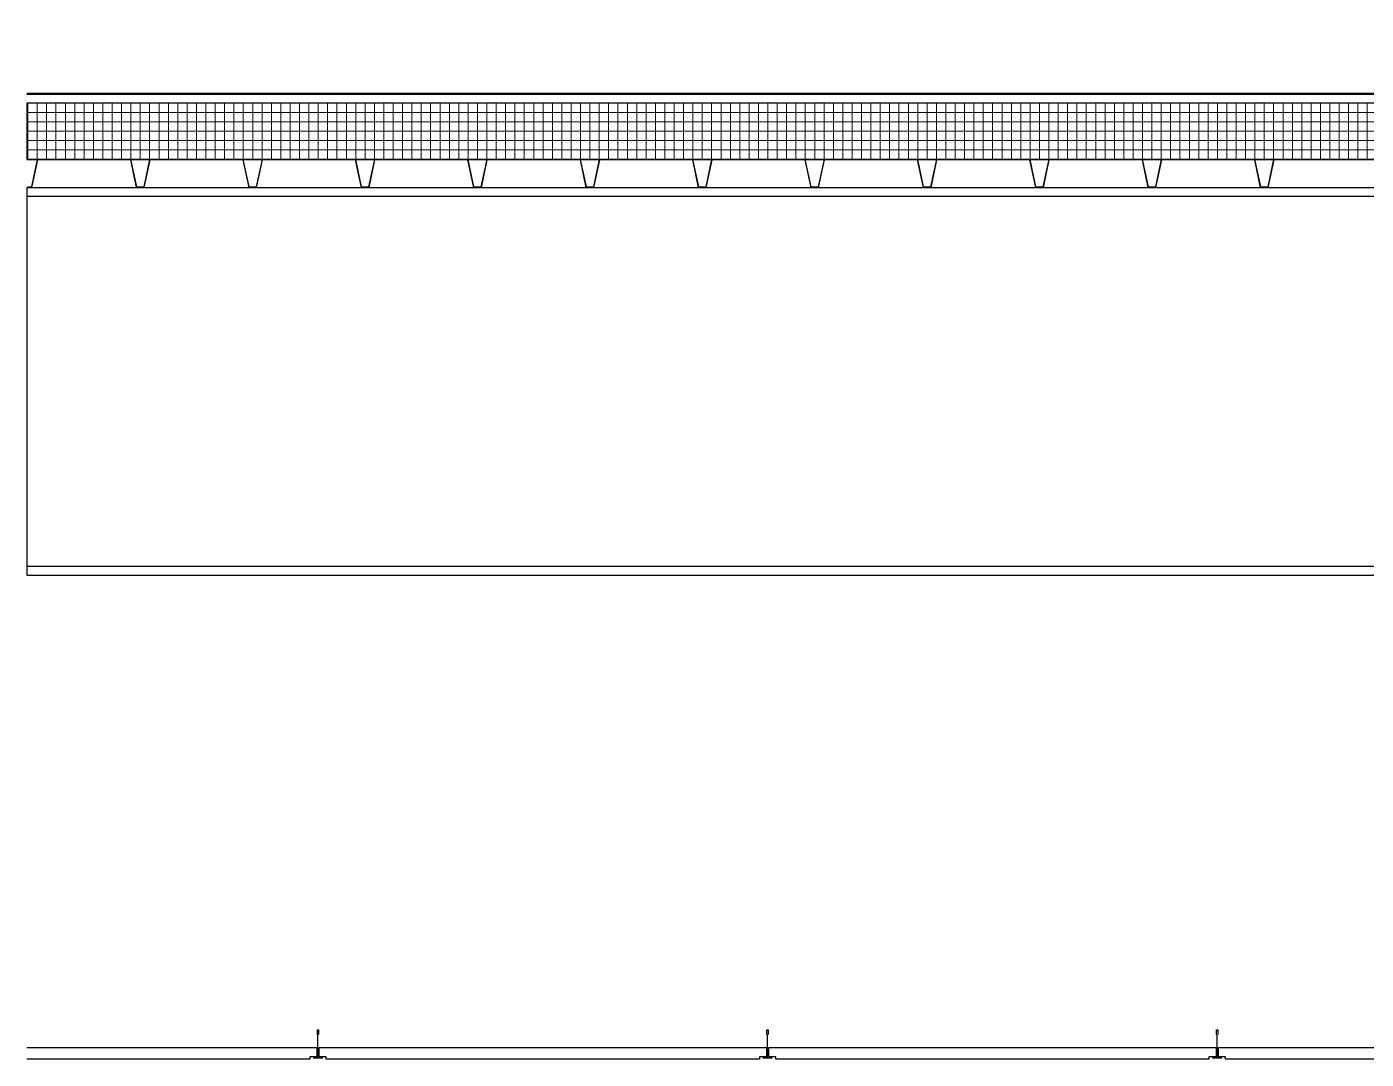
# Model space of a CAD drawing. Header units: inches. Extents: x 3850 to 5846, y -3 to 909.
# Drawn here: x 4657.3 to 4728.8, y 677 to 732.1 of the extents above; entities that cross this region are included whole.
import ezdxf

# ---------------------------------------------------------------- set-up
doc = ezdxf.new("R2010")
doc.units = ezdxf.units.IN
doc.header["$LTSCALE"] = 0.5
doc.header["$MEASUREMENT"] = 0
for name, color, linetype, lineweight in [('A-Detl-Medm', 31, 'Continuous', 25), ('A-Detl-Patt', 190, 'Continuous', 18), ('A-Detl-Thin', 150, 'Continuous', 18), ('A-Detl-Wide', 213, 'Continuous', 50)]:
    doc.layers.add(name, color=color, linetype=linetype, lineweight=lineweight)

msp = doc.modelspace()

# ---------------------------------------------------------------- hatches: boundary and pattern name
at = {"layer": 'A-Detl-Patt'}
h = msp.add_hatch(dxfattribs=at)
h.set_pattern_fill('ANSI37', color=256, scale=4, angle=225, style=0)
h.set_pattern_definition([(270, (4793.8774, 728.0299), (0.5, -1e-16), []), (360, (4793.8774, 728.0299), (1e-16, 0.5), [])])
h.paths.add_polyline_path([(4793.87742, 728.02988), (4657.3194, 728.02988), (4657.3194, 725.02988), (4793.87742, 725.02988)])

# ---------------------------------------------------------------- linework, layer by layer
at = {"layer": 'A-Detl-Medm'}
for p, q in [((4754.82474, 723.04995), (4657.3194, 723.04995)), ((4756.82474, 703.28995), (4657.3194, 703.28995)), ((4673.11397, 677.06248), (4672.61397, 677.06248)), ((4697.11397, 677.06248), (4696.61397, 677.06248)), ((4721.11397, 677.06248), (4720.61397, 677.06248))]:
    msp.add_line(p, q, dxfattribs=at)
for points in [[(4793.87742, 728.02988), (4657.3194, 728.02988), (4657.3194, 725.02988), (4793.87742, 725.02988)], [(4672.92647, 677.62498), (4696.80147, 677.62498), (4696.80147, 677.12798), (4696.42647, 677.12798), (4696.42647, 676.99998), (4673.30147, 676.99998), (4673.30147, 677.12798), (4672.92647, 677.12798)], [(4696.92647, 677.62498), (4720.80147, 677.62498), (4720.80147, 677.12798), (4720.42647, 677.12798), (4720.42647, 676.99998), (4697.30147, 676.99998), (4697.30147, 677.12798), (4696.92647, 677.12798)], [(4720.92647, 677.62498), (4744.80147, 677.62498), (4744.80147, 677.12798), (4744.42647, 677.12798), (4744.42647, 676.99998), (4721.30147, 676.99998), (4721.30147, 677.12798), (4720.92647, 677.12798)]]:
    msp.add_lwpolyline(points, close=True, dxfattribs=at)
msp.add_lwpolyline([(4754.82474, 702.83995), (4756.82474, 702.83995), (4756.82474, 705.16995), (4752.07474, 705.16995), (4752.07474, 721.16995), (4756.82474, 721.16995), (4756.82474, 721.99995), (4755.32474, 721.99995, -0.41421356), (4754.82474, 722.49995), (4754.82474, 723.49995), (4657.3194, 723.49995), (4657.3194, 702.83995), (4754.82474, 702.83995)], format="xyb", close=True, dxfattribs=at)
for points in [[(4672.86397, 677.06248), (4672.86397, 678.28123), (4672.83272, 678.31248), (4672.83272, 678.56248), (4672.89522, 678.56248), (4672.89522, 678.31248)], [(4696.86397, 677.06248), (4696.86397, 678.28123), (4696.83272, 678.31248), (4696.83272, 678.56248), (4696.89522, 678.56248), (4696.89522, 678.31248)], [(4720.86397, 677.06248), (4720.86397, 678.28123), (4720.83272, 678.31248), (4720.83272, 678.56248), (4720.89522, 678.56248), (4720.89522, 678.31248)], [(4657.3194, 677.62498), (4672.80147, 677.62498), (4672.80147, 677.12798), (4672.42647, 677.12798), (4672.42647, 676.99998), (4657.3194, 676.99998)]]:
    msp.add_lwpolyline(points, dxfattribs=at)
at = {"layer": 'A-Detl-Thin'}
msp.add_lwpolyline([(4728.85364, 724.99998), (4723.90207, 724.99998), (4723.58957, 723.52988), (4723.16614, 723.52988), (4722.85364, 724.99998), (4717.90207, 724.99998), (4717.58957, 723.52988), (4717.16614, 723.52988), (4716.85364, 724.99998), (4711.90207, 724.99998), (4711.58957, 723.52988), (4711.16614, 723.52988), (4710.85364, 724.99998), (4705.90207, 724.99998), (4705.58957, 723.52988), (4705.16614, 723.52988), (4704.85364, 724.99998), (4699.90207, 724.99998), (4699.58957, 723.52988), (4699.16614, 723.52988), (4698.85364, 724.99998), (4693.90207, 724.99998), (4693.58957, 723.52988), (4693.16614, 723.52988), (4692.85364, 724.99998), (4687.90207, 724.99998), (4687.58957, 723.52988), (4687.16614, 723.52988), (4686.85364, 724.99998), (4681.90207, 724.99998), (4681.58957, 723.52988), (4681.16614, 723.52988), (4680.85364, 724.99998), (4675.90207, 724.99998), (4675.58957, 723.52988), (4675.16614, 723.52988), (4674.85364, 724.99998), (4669.90207, 724.99998), (4669.58957, 723.52988), (4669.16614, 723.52988), (4668.85364, 724.99998), (4663.90207, 724.99998), (4663.58957, 723.52988), (4663.16614, 723.52988), (4662.85364, 724.99998), (4657.90207, 724.99998), (4657.58957, 723.52988), (4657.37785, 723.52988), (4657.37785, 723.55978), (4657.56535, 723.55978), (4657.87785, 725.02988), (4662.87785, 725.02988), (4663.19035, 723.55978), (4663.56535, 723.55978), (4663.87785, 725.02988), (4668.87785, 725.02988), (4669.19035, 723.55978), (4669.56535, 723.55978), (4669.87785, 725.02988), (4674.87785, 725.02988), (4675.19035, 723.55978), (4675.56535, 723.55978), (4675.87785, 725.02988), (4680.87785, 725.02988), (4681.19035, 723.55978), (4681.56535, 723.55978), (4681.87785, 725.02988), (4686.87785, 725.02988), (4687.19035, 723.55978), (4687.56535, 723.55978), (4687.87785, 725.02988), (4692.87785, 725.02988), (4693.19035, 723.55978), (4693.56535, 723.55978), (4693.87785, 725.02988), (4698.87785, 725.02988), (4699.19035, 723.55978), (4699.56535, 723.55978), (4699.87785, 725.02988), (4704.87785, 725.02988), (4705.19035, 723.55978), (4705.56535, 723.55978), (4705.87785, 725.02988), (4710.87785, 725.02988), (4711.19035, 723.55978), (4711.56535, 723.55978), (4711.87785, 725.02988), (4716.87785, 725.02988), (4717.19035, 723.55978), (4717.56535, 723.55978), (4717.87785, 725.02988), (4722.87785, 725.02988), (4723.19035, 723.55978), (4723.56535, 723.55978), (4723.87785, 725.02988), (4728.87785, 725.02988)], dxfattribs=at)
at = {"layer": 'A-Detl-Wide'}
msp.add_lwpolyline([(4793.8199, 734.99991), (4793.8199, 732.23699), (4790.1128, 728.52988), (4657.3194, 728.52988)], dxfattribs=at)

doc.saveas('drawing.dxf')
